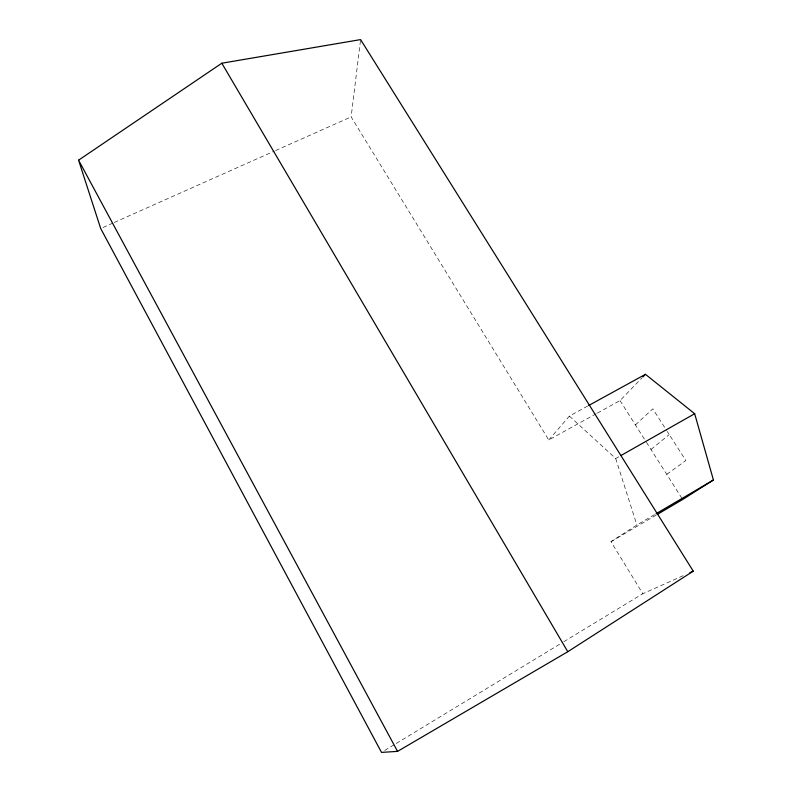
<?xml version="1.0" encoding="UTF-8"?>
<svg xmlns="http://www.w3.org/2000/svg" width="792" height="792" viewBox="0 0 792 792"><rect width="100%" height="100%" fill="white"/><g stroke="black" fill="none" stroke-linecap="round" stroke-linejoin="round"><path stroke-width="0.59" stroke-dasharray="3.96 2.97" d="M596.257 413.711L548.757 439.956L351.133 116.899L360.588 39.6M548.757 439.956L569.389 416.097L587.605 406.088M597.336 413.117L620.007 400.594L642.064 377.824M635.412 424.908L652.806 408.87L666.607 430.442M650.984 449.49L669.23 434.551M666.735 474.349L685.852 460.528L667.26 431.472M683.169 575.675L642.817 593.723L610.978 541.669L636.887 525.007L654.954 514.374M384.684 750.479L395.218 744.084M396.267 743.441L562.746 642.352M563.795 641.708L642.817 593.723M610.978 541.669L656.311 514.998M569.389 416.097L615.701 458.509L619.968 456.083M102.95 227.502L113.108 222.978M114.236 222.473L274.418 151.084M275.547 150.579L351.133 116.899M620.007 400.594L645.797 441.293M646.45 442.322L682.664 499.485M615.701 458.509L636.887 525.007"/><path stroke-width="1.19" d="M642.916 376.942L645.46 374.319L694.673 413.721L713.424 480.002L682.664 499.485L657.36 514.374M78.576 160.172L221.819 63.221L360.588 39.6L693.257 571.161L567.785 651.717L397.554 751.38L381.516 752.4L100.693 228.502L78.576 160.172L397.554 751.38M656.024 513.751L713.424 480.002M621.037 455.479L694.673 413.721M588.674 405.504L645.46 374.319M689.901 572.666L693.257 571.161M221.819 63.221L567.785 651.717"/></g></svg>
